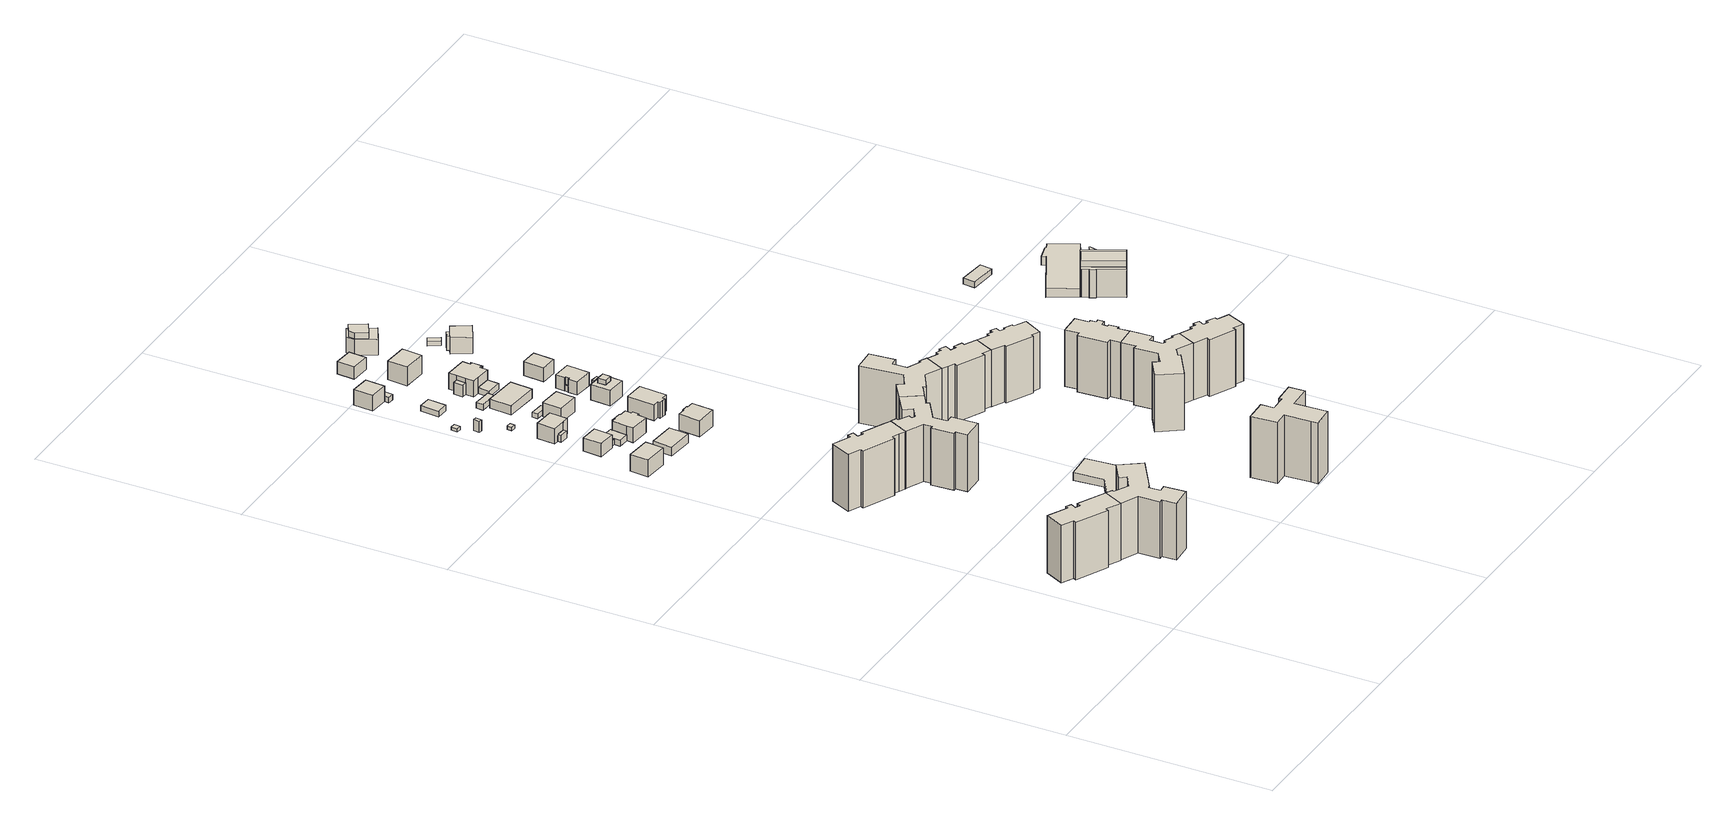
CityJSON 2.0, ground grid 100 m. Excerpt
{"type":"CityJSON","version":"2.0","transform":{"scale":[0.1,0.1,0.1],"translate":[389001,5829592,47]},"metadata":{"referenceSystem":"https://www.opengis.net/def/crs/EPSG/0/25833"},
"CityObjects":{
"building1":{"type":"Building","attributes":{"Gemeindeschluessel":"11000012","BezugspunktDach":"2200","function":"31001_1010","measuredHeight":28.67,"storeysAboveGround":10},"address":[{"country":"Germany","locality":"Berlin","thoroughfareNumber":"40B","thoroughfareName":"Senftenberger Ring"}],"geometry":[{"type":"Solid","lod":"1","boundaries":[[[[0,1,2,3,4,5,6,7,8,9,10,11,12,13]],[[14,15,16,17,18,19,20,21,22,23,24,25,26,27]],[[14,27,13,12]],[[15,14,12,11]],[[16,15,11,10]],[[17,16,10,9]],[[18,17,9,8]],[[19,18,8,7]],[[20,19,7,6]],[[21,20,6,5]],[[22,21,5,4]],[[23,22,4,3]],[[24,23,3,2]],[[25,24,2,1]],[[26,25,1,0]],[[27,26,0,13]]]]}]},
"building2":{"type":"Building","attributes":{"Gemeindeschluessel":"11000012","BezugspunktDach":"2200","function":"31001_1010","measuredHeight":28.35,"storeysAboveGround":10},"address":[{"country":"Germany","locality":"Berlin","thoroughfareNumber":"40A","thoroughfareName":"Senftenberger Ring"}],"geometry":[{"type":"Solid","lod":"1","boundaries":[[[[28,29,30,31,32,33,34,35,36,37,38,39,40,41,42,43,5,4]],[[44,45,46,47,48,49,50,51,52,53,54,55,56,57,58,59,60,61]],[[44,61,4,5]],[[45,44,5,43]],[[46,45,43,42]],[[47,46,42,41]],[[48,47,41,40]],[[49,48,40,39]],[[50,49,39,38]],[[51,50,38,37]],[[52,51,37,36]],[[53,52,36,35]],[[54,53,35,34]],[[55,54,34,33]],[[56,55,33,32]],[[57,56,32,31]],[[58,57,31,30]],[[59,58,30,29]],[[60,59,29,28]],[[61,60,28,4]]]]}]},
"building3":{"type":"Building","attributes":{"Gemeindeschluessel":"11000012","BezugspunktDach":"2200","function":"31001_1010","measuredHeight":28.72,"storeysAboveGround":10},"address":[{"country":"Germany","locality":"Berlin","thoroughfareNumber":"93","thoroughfareName":"Quickborner Straße"}],"geometry":[{"type":"Solid","lod":"1","boundaries":[[[[62,63,64,65,66,67,68,69,70,71,72,73,74,75,76,77,78,79]],[[80,81,82,83,84,85,86,87,88,89,90,91,92,93,94,95,96,97]],[[80,97,79,78]],[[81,80,78,77]],[[82,81,77,76]],[[83,82,76,75]],[[84,83,75,74]],[[85,84,74,73]],[[86,85,73,72]],[[87,86,72,71]],[[88,87,71,70]],[[89,88,70,69]],[[90,89,69,68]],[[91,90,68,67]],[[92,91,67,66]],[[93,92,66,65]],[[94,93,65,64]],[[95,94,64,63]],[[96,95,63,62]],[[97,96,62,79]]]]}]},
"building4":{"type":"Building","attributes":{"Gemeindeschluessel":"11000012","BezugspunktDach":"2200","function":"31001_1010","measuredHeight":9.57,"storeysAboveGround":2},"address":[{"country":"Germany","locality":"Berlin","thoroughfareNumber":"21","thoroughfareName":"Am Rodelberg"}],"geometry":[{"type":"Solid","lod":"1","boundaries":[[[[98,99,100,101,102]],[[103,104,105,106,107]],[[103,107,102,101]],[[104,103,101,100]],[[105,104,100,99]],[[106,105,99,98]],[[107,106,98,102]]]]}]},
"building5":{"type":"Building","attributes":{"Gemeindeschluessel":"11000012","BezugspunktDach":"2200","function":"31001_1010","measuredHeight":8.4,"storeysAboveGround":1},"address":[{"country":"Germany","locality":"Berlin","thoroughfareNumber":"19","thoroughfareName":"Am Rodelberg"}],"geometry":[{"type":"Solid","lod":"1","boundaries":[[[[108,109,110,111,112]],[[113,114,115,116,117]],[[113,117,112,111]],[[114,113,111,110]],[[115,114,110,109]],[[116,115,109,108]],[[117,116,108,112]]]]}]},
"building6":{"type":"Building","attributes":{"Gemeindeschluessel":"11000012","BezugspunktDach":"2200","function":"31001_2723","measuredHeight":1.7,"storeysAboveGround":1},"address":[{"country":"Germany","locality":"Berlin","thoroughfareNumber":"24 (1)","thoroughfareName":"Am Rodelberg"}],"geometry":[{"type":"Solid","lod":"1","boundaries":[[[[118,119,120,121]],[[122,123,124,125]],[[122,125,121,120]],[[123,122,120,119]],[[124,123,119,118]],[[125,124,118,121]]]]}]},
"building7":{"type":"Building","attributes":{"Gemeindeschluessel":"11000012","BezugspunktDach":"2200","function":"51009_1610","measuredHeight":3.43,"storeysAboveGround":0},"address":[{"country":"Germany","locality":"Berlin"}],"geometry":[{"type":"Solid","lod":"1","boundaries":[[[[126,127,128,129]],[[130,131,132,133]],[[130,133,129,128]],[[131,130,128,127]],[[132,131,127,126]],[[133,132,126,129]]]]}]},
"building8":{"type":"Building","attributes":{"Gemeindeschluessel":"11000012","BezugspunktDach":"2200","function":"31001_2463","measuredHeight":2.48,"storeysAboveGround":1},"address":[{"country":"Germany","locality":"Berlin","thoroughfareNumber":"19 (1)","thoroughfareName":"Am Rodelberg"}],"geometry":[{"type":"Solid","lod":"1","boundaries":[[[[134,135,136,137]],[[138,139,140,141]],[[138,141,137,136]],[[139,138,136,135]],[[140,139,135,134]],[[141,140,134,137]]]]}]},
"building9":{"type":"Building","attributes":{"Gemeindeschluessel":"11000012","BezugspunktDach":"2200","function":"51009_1610","measuredHeight":5.54,"storeysAboveGround":0},"address":[{"country":"Germany","locality":"Berlin"}],"geometry":[{"type":"Solid","lod":"1","boundaries":[[[[142,143,144,145]],[[146,147,148,149]],[[146,149,145,144]],[[147,146,144,143]],[[148,147,143,142]],[[149,148,142,145]]]]}]},
"building10":{"type":"Building","attributes":{"Gemeindeschluessel":"11000012","BezugspunktDach":"2200","function":"31001_1010","measuredHeight":8.55,"storeysAboveGround":2},"address":[{"country":"Germany","locality":"Berlin","thoroughfareNumber":"20","thoroughfareName":"Am Rodelberg"}],"geometry":[{"type":"Solid","lod":"1","boundaries":[[[[150,151,152,153,154,155,156]],[[157,158,159,160,131,161,162]],[[157,162,156,155]],[[158,157,155,154]],[[159,158,154,153]],[[160,159,153,152]],[[131,160,152,151]],[[161,131,151,150]],[[162,161,150,156]]]]}]},
"building11":{"type":"Building","attributes":{"Gemeindeschluessel":"11000012","BezugspunktDach":"2200","function":"31001_1010","measuredHeight":5.85,"storeysAboveGround":1},"address":[{"country":"Germany","locality":"Berlin","thoroughfareNumber":"15","thoroughfareName":"Am Rodelberg"}],"geometry":[{"type":"Solid","lod":"1","boundaries":[[[[163,164,165,166]],[[167,168,169,170]],[[167,170,166,165]],[[168,167,165,164]],[[169,168,164,163]],[[170,169,163,166]]]]}]},
"building12":{"type":"Building","attributes":{"Gemeindeschluessel":"11000012","BezugspunktDach":"2200","function":"31001_1010","measuredHeight":28.65,"storeysAboveGround":10},"address":[{"country":"Germany","locality":"Berlin","thoroughfareNumber":"91","thoroughfareName":"Quickborner Straße"}],"geometry":[{"type":"Solid","lod":"1","boundaries":[[[[171,172,173,174,175,176,177,178,179,180,181,182,183,184,185,186,187,188,189,190,191,192,193]],[[194,195,196,197,198,199,200,201,202,203,204,205,206,207,208,209,210,211,212,213,214,215,216]],[[194,216,193,192]],[[195,194,192,191]],[[196,195,191,190]],[[197,196,190,189]],[[198,197,189,188]],[[199,198,188,187]],[[200,199,187,186]],[[201,200,186,185]],[[202,201,185,184]],[[203,202,184,183]],[[204,203,183,182]],[[205,204,182,181]],[[206,205,181,180]],[[207,206,180,179]],[[208,207,179,178]],[[209,208,178,177]],[[210,209,177,176]],[[211,210,176,175]],[[212,211,175,174]],[[213,212,174,173]],[[214,213,173,172]],[[215,214,172,171]],[[216,215,171,193]]]]}]},
"building13":{"type":"Building","attributes":{"Gemeindeschluessel":"11000012","BezugspunktDach":"2200","function":"31001_2463","measuredHeight":2.84,"storeysAboveGround":1},"address":[{"country":"Germany","locality":"Berlin","thoroughfareNumber":"17 (1)","thoroughfareName":"Am Rodelberg"}],"geometry":[{"type":"Solid","lod":"1","boundaries":[[[[217,218,219,220,221,222,223,224]],[[140,139,225,226,227,228,229,230]],[[140,230,224,223]],[[139,140,223,222]],[[225,139,222,221]],[[226,225,221,220]],[[227,226,220,219]],[[228,227,219,218]],[[229,228,218,217]],[[230,229,217,224]]]]}]},
"building14":{"type":"Building","attributes":{"Gemeindeschluessel":"11000012","BezugspunktDach":"2200","function":"31001_2723","measuredHeight":1.8,"storeysAboveGround":1},"address":[{"country":"Germany","locality":"Berlin","thoroughfareNumber":"6 (2)","thoroughfareName":"Am Rodelberg"}],"geometry":[{"type":"Solid","lod":"1","boundaries":[[[[231,232,233,234]],[[235,236,237,238]],[[235,238,234,233]],[[236,235,233,232]],[[237,236,232,231]],[[238,237,231,234]]]]}]},
"building15":{"type":"Building","attributes":{"Gemeindeschluessel":"11000012","BezugspunktDach":"2200","function":"31001_3210","measuredHeight":3.9,"storeysAboveGround":1},"address":[{"country":"Germany","locality":"Berlin","thoroughfareNumber":"85 (1)","thoroughfareName":"Quickborner Straße"}],"geometry":[{"type":"Solid","lod":"1","boundaries":[[[[239,240,241,242,243,244,245]],[[246,247,248,249,250,251,252]],[[246,252,245,244]],[[247,246,244,243]],[[248,247,243,242]],[[249,248,242,241]],[[250,249,241,240]],[[251,250,240,239]],[[252,251,239,245]]]]}]},
"building16":{"type":"Building","attributes":{"Gemeindeschluessel":"11000012","BezugspunktDach":"2200","function":"31001_1010","measuredHeight":8.43,"storeysAboveGround":2},"address":[{"country":"Germany","locality":"Berlin","thoroughfareNumber":"17","thoroughfareName":"Am Rodelberg"}],"geometry":[{"type":"Solid","lod":"1","boundaries":[[[[253,254,255,256,257,258,259,260,261,262,263,264,265,266,267,268]],[[269,270,271,272,273,274,275,276,277,278,279,280,281,282,283,284]],[[269,284,268,267]],[[270,269,267,266]],[[271,270,266,265]],[[272,271,265,264]],[[273,272,264,263]],[[274,273,263,262]],[[275,274,262,261]],[[276,275,261,260]],[[277,276,260,259]],[[278,277,259,258]],[[279,278,258,257]],[[280,279,257,256]],[[281,280,256,255]],[[282,281,255,254]],[[283,282,254,253]],[[284,283,253,268]]]]}]},
"building17":{"type":"Building","attributes":{"Gemeindeschluessel":"11000012","BezugspunktDach":"2200","function":"51009_1610","measuredHeight":6.43,"storeysAboveGround":0},"address":[{"country":"Germany","locality":"Berlin"}],"geometry":[{"type":"Solid","lod":"1","boundaries":[[[[285,286,287,288,289,290,291,292]],[[293,294,295,296,297,298,299,300]],[[293,300,292,291]],[[294,293,291,290]],[[295,294,290,289]],[[296,295,289,288]],[[297,296,288,287]],[[298,297,287,286]],[[299,298,286,285]],[[300,299,285,292]]]]}]},
"building18":{"type":"Building","attributes":{"Gemeindeschluessel":"11000012","BezugspunktDach":"2200","function":"31001_2463","measuredHeight":2.83,"storeysAboveGround":1},"address":[{"country":"Germany","locality":"Berlin","thoroughfareNumber":"7 (1)","thoroughfareName":"Lübarser Aue"}],"geometry":[{"type":"Solid","lod":"1","boundaries":[[[[301,302,303,304]],[[305,306,307,308]],[[305,308,304,303]],[[306,305,303,302]],[[307,306,302,301]],[[308,307,301,304]]]]}]},
"building19":{"type":"Building","attributes":{"Gemeindeschluessel":"11000012","BezugspunktDach":"2200","function":"31001_1010","measuredHeight":9.09,"storeysAboveGround":2},"address":[{"country":"Germany","locality":"Berlin","thoroughfareNumber":"9","thoroughfareName":"Lübarser Aue"}],"geometry":[{"type":"Solid","lod":"1","boundaries":[[[[309,310,311,312]],[[313,314,315,316]],[[313,316,312,311]],[[314,313,311,310]],[[315,314,310,309]],[[316,315,309,312]]]]}]},
"building20":{"type":"Building","attributes":{"Gemeindeschluessel":"11000012","BezugspunktDach":"2200","function":"31001_2463","measuredHeight":2.2,"storeysAboveGround":1},"address":[{"country":"Germany","locality":"Berlin","thoroughfareNumber":"8 (1)","thoroughfareName":"Am Rodelberg"}],"geometry":[{"type":"Solid","lod":"1","boundaries":[[[[317,318,319,320]],[[321,322,323,324]],[[321,324,320,319]],[[322,321,319,318]],[[323,322,318,317]],[[324,323,317,320]]]]}]},
"building21":{"type":"Building","attributes":{"Gemeindeschluessel":"11000012","BezugspunktDach":"2200","function":"31001_2463","measuredHeight":2.8,"storeysAboveGround":1},"address":[{"country":"Germany","locality":"Berlin","thoroughfareNumber":"9 (1)","thoroughfareName":"Lübarser Aue"}],"geometry":[{"type":"Solid","lod":"1","boundaries":[[[[325,326,327,328,329]],[[330,331,332,333,334]],[[330,334,329,328]],[[331,330,328,327]],[[332,331,327,326]],[[333,332,326,325]],[[334,333,325,329]]]]}]},
"building22":{"type":"Building","attributes":{"Gemeindeschluessel":"11000012","BezugspunktDach":"2200","function":"31001_1010","measuredHeight":9.42,"storeysAboveGround":2},"address":[{"country":"Germany","locality":"Berlin","thoroughfareNumber":"13","thoroughfareName":"Am Rodelberg"}],"geometry":[{"type":"Solid","lod":"1","boundaries":[[[[335,336,337,338,339,340,341,342]],[[343,344,345,346,347,348,349,350]],[[343,350,342,341]],[[344,343,341,340]],[[345,344,340,339]],[[346,345,339,338]],[[347,346,338,337]],[[348,347,337,336]],[[349,348,336,335]],[[350,349,335,342]]]]}]},
"building23":{"type":"Building","attributes":{"Gemeindeschluessel":"11000012","BezugspunktDach":"2200","function":"31001_1010","measuredHeight":8.61,"storeysAboveGround":2},"address":[{"country":"Germany","locality":"Berlin","thoroughfareNumber":"8","thoroughfareName":"Am Rodelberg"}],"geometry":[{"type":"Solid","lod":"1","boundaries":[[[[351,352,353,354,355]],[[356,357,358,359,360]],[[356,360,355,354]],[[357,356,354,353]],[[358,357,353,352]],[[359,358,352,351]],[[360,359,351,355]]]]}]},
"building24":{"type":"Building","attributes":{"Gemeindeschluessel":"11000012","BezugspunktDach":"2200","function":"31001_2463","measuredHeight":2.94,"storeysAboveGround":1},"address":[{"country":"Germany","locality":"Berlin","thoroughfareNumber":"6 (1)","thoroughfareName":"Am Rodelberg"}],"geometry":[{"type":"Solid","lod":"1","boundaries":[[[[361,362,363,364,365]],[[366,367,368,369,370]],[[366,370,365,364]],[[367,366,364,363]],[[368,367,363,362]],[[369,368,362,361]],[[370,369,361,365]]]]}]},
"building25":{"type":"Building","attributes":{"Gemeindeschluessel":"11000012","BezugspunktDach":"2200","function":"31001_1010","measuredHeight":5.49,"storeysAboveGround":1},"address":[{"country":"Germany","locality":"Berlin","thoroughfareNumber":"6","thoroughfareName":"Am Rodelberg"}],"geometry":[{"type":"Solid","lod":"1","boundaries":[[[[371,372,373,374]],[[375,376,377,378]],[[375,378,374,373]],[[376,375,373,372]],[[377,376,372,371]],[[378,377,371,374]]]]}]},
"building26":{"type":"Building","attributes":{"Gemeindeschluessel":"11000012","BezugspunktDach":"2200","function":"51009_1610","measuredHeight":6.67,"storeysAboveGround":0},"address":[{"country":"Germany","locality":"Berlin"}],"geometry":[{"type":"Solid","lod":"1","boundaries":[[[[379,380,381,382]],[[383,384,385,386]],[[383,386,382,381]],[[384,383,381,380]],[[385,384,380,379]],[[386,385,379,382]]]]}]},
"building27":{"type":"Building","attributes":{"Gemeindeschluessel":"11000012","BezugspunktDach":"2200","function":"31001_1010","measuredHeight":9.25,"storeysAboveGround":2},"address":[{"country":"Germany","locality":"Berlin","thoroughfareNumber":"11","thoroughfareName":"Am Rodelberg"}],"geometry":[{"type":"Solid","lod":"1","boundaries":[[[[387,388,389,390,391,392,393,394,395,396]],[[397,398,399,400,401,402,403,404,405,406]],[[397,406,396,395]],[[398,397,395,394]],[[399,398,394,393]],[[400,399,393,392]],[[401,400,392,391]],[[402,401,391,390]],[[403,402,390,389]],[[404,403,389,388]],[[405,404,388,387]],[[406,405,387,396]]]]}]},
"building28":{"type":"Building","attributes":{"Gemeindeschluessel":"11000012","BezugspunktDach":"2200","function":"31001_2463","measuredHeight":2.97,"storeysAboveGround":1},"address":[{"country":"Germany","locality":"Berlin","thoroughfareNumber":"4 (1)","thoroughfareName":"Am Rodelberg"}],"geometry":[{"type":"Solid","lod":"1","boundaries":[[[[407,408,409,410]],[[411,412,413,414]],[[411,414,410,409]],[[412,411,409,408]],[[413,412,408,407]],[[414,413,407,410]]]]}]},
"building29":{"type":"Building","attributes":{"Gemeindeschluessel":"11000012","BezugspunktDach":"2200","function":"31001_1010","measuredHeight":9.52,"storeysAboveGround":2},"address":[{"country":"Germany","locality":"Berlin","thoroughfareNumber":"4","thoroughfareName":"Am Rodelberg"}],"geometry":[{"type":"Solid","lod":"1","boundaries":[[[[415,416,417,418,419,420,421,422,423,424,425,426,427,428,429,430]],[[385,384,431,432,433,434,435,436,437,438,439,440,441,412,411,442]],[[385,442,430,429]],[[384,385,429,428]],[[431,384,428,427]],[[432,431,427,426]],[[433,432,426,425]],[[434,433,425,424]],[[435,434,424,423]],[[436,435,423,422]],[[437,436,422,421]],[[438,437,421,420]],[[439,438,420,419]],[[440,439,419,418]],[[441,440,418,417]],[[412,441,417,416]],[[411,412,416,415]],[[442,411,415,430]]]]}]},
"building30":{"type":"Building","attributes":{"Gemeindeschluessel":"11000012","BezugspunktDach":"2200","function":"31001_1010","measuredHeight":30.61,"storeysAboveGround":11},"address":[{"country":"Germany","locality":"Berlin","thoroughfareNumber":"38D","thoroughfareName":"Senftenberger Ring"}],"geometry":[{"type":"Solid","lod":"1","boundaries":[[[[443,444,445,446,447,448,449,450,451,452,453,454,455,456]],[[457,458,459,460,461,462,463,464,465,466,467,468,469,470]],[[457,470,456,455]],[[458,457,455,454]],[[459,458,454,453]],[[460,459,453,452]],[[461,460,452,451]],[[462,461,451,450]],[[463,462,450,449]],[[464,463,449,448]],[[465,464,448,447]],[[466,465,447,446]],[[467,466,446,445]],[[468,467,445,444]],[[469,468,444,443]],[[470,469,443,456]]]]}]},
"building31":{"type":"Building","attributes":{"Gemeindeschluessel":"11000012","BezugspunktDach":"2200","function":"31001_1010","measuredHeight":28.64,"storeysAboveGround":10},"address":[{"country":"Germany","locality":"Berlin","thoroughfareNumber":"89","thoroughfareName":"Quickborner Straße"}],"geometry":[{"type":"Solid","lod":"1","boundaries":[[[[471,472,473,474,475,476,477,478,479,480,481,482,483,484,485,486,487]],[[488,489,490,491,492,493,494,495,496,497,498,499,500,501,502,503,504]],[[488,504,487,486]],[[489,488,486,485]],[[490,489,485,484]],[[491,490,484,483]],[[492,491,483,482]],[[493,492,482,481]],[[494,493,481,480]],[[495,494,480,479]],[[496,495,479,478]],[[497,496,478,477]],[[498,497,477,476]],[[499,498,476,475]],[[500,499,475,474]],[[501,500,474,473]],[[502,501,473,472]],[[503,502,472,471]],[[504,503,471,487]]]]}]},
"building32":{"type":"Building","attributes":{"Gemeindeschluessel":"11000012","function":"31001_1010"},"address":[{"country":"Germany","locality":"Berlin","thoroughfareNumber":"9","thoroughfareName":"Am Rodelberg"}],"children":["building32-1","building32-2"]},
"building32-1":{"type":"BuildingPart","attributes":{"BezugspunktDach":"2200","measuredHeight":7.74,"storeysAboveGround":2},"parents":["building32"],"geometry":[{"type":"MultiSurface","lod":"1","boundaries":[[[505,506,507,508],[509,510,511,512]],[[513,514,515,516],[517,518,519,520]],[[513,516,508,507]],[[514,513,507,506]],[[515,514,506,505]],[[516,515,505,508]],[[517,520,517,511]],[[519,518,521,518,519,509]],[[512,511,517,520]],[[522,518,517,511,510]],[[510,509,519,518,521]],[[523,520,519,509,512]]]}]},
"building32-2":{"type":"BuildingPart","attributes":{"BezugspunktDach":"2200","measuredHeight":10.02,"storeysAboveGround":2},"parents":["building32"],"geometry":[{"type":"MultiSurface","lod":"1","boundaries":[[[524,525,526,527]],[[517,520,519,518]],[[511,510,527,526]],[[512,511,526,525]],[[519,509,512,525,524]],[[510,509,528,524,527]],[[517,518,529,510,511]],[[530,520,517,511,512]],[[520,531,512,509,519]],[[518,519,528,509,510]]]}]},
"building33":{"type":"Building","attributes":{"Gemeindeschluessel":"11000012","BezugspunktDach":"2200","function":"31001_1010","measuredHeight":10.51,"storeysAboveGround":2},"address":[{"country":"Germany","locality":"Berlin","thoroughfareNumber":"1, 3","thoroughfareName":"Lübarser Aue"}],"geometry":[{"type":"Solid","lod":"1","boundaries":[[[[532,533,534,535]],[[536,537,538,539]],[[536,539,535,534]],[[537,536,534,533]],[[538,537,533,532]],[[539,538,532,535]]]]}]},
"building34":{"type":"Building","attributes":{"Gemeindeschluessel":"11000012","BezugspunktDach":"2200","function":"51009_1610","measuredHeight":7.89,"storeysAboveGround":0},"address":[{"country":"Germany","locality":"Berlin"}],"geometry":[{"type":"Solid","lod":"1","boundaries":[[[[540,541,542,543]],[[544,545,546,547]],[[544,547,543,542]],[[545,544,542,541]],[[546,545,541,540]],[[547,546,540,543]]]]}]},
"building35":{"type":"Building","attributes":{"Gemeindeschluessel":"11000012","BezugspunktDach":"2200","function":"31001_1010","measuredHeight":7.38,"storeysAboveGround":1},"address":[{"country":"Germany","locality":"Berlin","thoroughfareNumber":"4","thoroughfareName":"Lübarser Aue"}],"geometry":[{"type":"Solid","lod":"1","boundaries":[[[[548,549,550,551]],[[552,553,554,555]],[[552,555,551,550]],[[553,552,550,549]],[[554,553,549,548]],[[555,554,548,551]]]]}]},
"building36":{"type":"Building","attributes":{"Gemeindeschluessel":"11000012","function":"31001_1010"},"address":[{"country":"Germany","locality":"Berlin","thoroughfareNumber":"7","thoroughfareName":"Am Rodelberg"}],"children":["building36-1","building36-2"]},
"building36-1":{"type":"BuildingPart","attributes":{"BezugspunktDach":"2200","measuredHeight":6.72,"storeysAboveGround":2},"parents":["building36"],"geometry":[{"type":"MultiSurface","lod":"1","boundaries":[[[556,557,558,559,560,561,562,563]],[[564,565,566,567,568,569,570,571]],[[564,571,563,562]],[[572,573,562,561]],[[565,564,574,575]],[[576,577,572,575,578,566,565,561,560]],[[567,566,578,579,580,577,560,559]],[[568,567,559,558]],[[569,568,558,557]],[[570,569,557,556]],[[571,570,556,563]],[[575,574,573,572]],[[578,575,572,577,576]],[[577,580,579,578]]]}]},
"building36-2":{"type":"BuildingPart","attributes":{"BezugspunktDach":"2200","measuredHeight":3,"storeysAboveGround":2},"parents":["building36"],"geometry":[{"type":"Solid","lod":"1","boundaries":[[[[572,577,580,573]],[[579,578,575,574]],[[579,574,573,580]],[[578,579,580,577]],[[578,577,572,575]],[[574,575,572,573]]]]}]},
"building37":{"type":"Building","attributes":{"Gemeindeschluessel":"11000012","BezugspunktDach":"2200","function":"31001_1010","measuredHeight":9.35,"storeysAboveGround":1},"address":[{"country":"Germany","locality":"Berlin","thoroughfareNumber":"5","thoroughfareName":"Am Rodelberg"}],"geometry":[{"type":"Solid","lod":"1","boundaries":[[[[581,582,583,584]],[[585,586,587,588]],[[585,588,584,583]],[[586,585,583,582]],[[587,586,582,581]],[[588,587,581,584]]]]}]},
"building38":{"type":"Building","attributes":{"Gemeindeschluessel":"11000012","BezugspunktDach":"2200","function":"31001_1010","measuredHeight":28.36,"storeysAboveGround":10},"address":[{"country":"Germany","locality":"Berlin","thoroughfareNumber":"87","thoroughfareName":"Quickborner Straße"}],"geometry":[{"type":"Solid","lod":"1","boundaries":[[[[589,590,591,592,593,594,595,596,597,598,599,600,601,602,603,604,605,606,607,608,609,610]],[[611,612,613,614,615,616,617,618,619,620,621,622,623,624,625,626,627,628,629,630,631,632]],[[611,632,610,609]],[[612,611,609,608]],[[613,612,608,607]],[[614,613,607,606]],[[615,614,606,605]],[[616,615,605,604]],[[617,616,604,603]],[[618,617,603,602]],[[619,618,602,601]],[[620,619,601,600]],[[621,620,600,599]],[[622,621,599,598]],[[623,622,598,597]],[[624,623,597,596]],[[625,624,596,595]],[[626,625,595,594]],[[627,626,594,593]],[[628,627,593,592]],[[629,628,592,591]],[[630,629,591,590]],[[631,630,590,589]],[[632,631,589,610]]]]}]},
"building39":{"type":"Building","attributes":{"Gemeindeschluessel":"11000012","function":"31001_1010"},"address":[{"country":"Germany","locality":"Berlin","thoroughfareNumber":"2","thoroughfareName":"Lübarser Aue"}],"children":["building39-1","building39-2"]},
"building39-1":{"type":"BuildingPart","attributes":{"BezugspunktDach":"2200","measuredHeight":10.62,"storeysAboveGround":3},"parents":["building39"],"geometry":[{"type":"Solid","lod":"1","boundaries":[[[[633,634,635,636,637]],[[638,639,640,641,642]],[[638,642,637,636]],[[639,638,636,635]],[[640,639,635,634]],[[641,640,634,633]],[[642,641,633,637]]]]}]},
"building39-2":{"type":"BuildingPart","attributes":{"BezugspunktDach":"2200","measuredHeight":7.97,"storeysAboveGround":3},"parents":["building39"],"geometry":[{"type":"Solid","lod":"1","boundaries":[[[[643,644,645,646,647]],[[648,649,650,651,652]],[[648,652,647,646]],[[649,648,646,645]],[[650,649,645,644]],[[651,650,644,643]],[[652,651,643,647]]]]}]},
"building40":{"type":"Building","attributes":{"Gemeindeschluessel":"11000012","BezugspunktDach":"2200","function":"51009_1610","measuredHeight":6.91,"storeysAboveGround":0},"address":[{"country":"Germany","locality":"Berlin"}],"geometry":[{"type":"Solid","lod":"1","boundaries":[[[[653,654,655,656]],[[657,658,659,660]],[[657,660,656,655]],[[658,657,655,654]],[[659,658,654,653]],[[660,659,653,656]]]]}]},
"building41":{"type":"Building","attributes":{"Gemeindeschluessel":"11000012","BezugspunktDach":"2200","function":"31001_1010","measuredHeight":9.21,"storeysAboveGround":2},"address":[{"country":"Germany","locality":"Berlin","thoroughfareNumber":"1","thoroughfareName":"Am Rodelberg"}],"geometry":[{"type":"Solid","lod":"1","boundaries":[[[[661,662,663,664,665,666]],[[667,668,669,670,671,672]],[[667,672,666,665]],[[668,667,665,664]],[[669,668,664,663]],[[670,669,663,662]],[[671,670,662,661]],[[672,671,661,666]]]]}]},
"building42":{"type":"Building","attributes":{"Gemeindeschluessel":"11000012","BezugspunktDach":"2200","function":"31001_2463","measuredHeight":2.32,"storeysAboveGround":1},"address":[{"country":"Germany","locality":"Berlin","thoroughfareNumber":"1 (1)","thoroughfareName":"Am Rodelberg"}],"geometry":[{"type":"Solid","lod":"1","boundaries":[[[[673,674,675,676]],[[677,678,679,680]],[[677,680,676,675]],[[678,677,675,674]],[[679,678,674,673]],[[680,679,673,676]]]]}]},
"building43":{"type":"Building","attributes":{"Gemeindeschluessel":"11000012","BezugspunktDach":"2200","function":"31001_1010","measuredHeight":28.5,"storeysAboveGround":10},"address":[{"country":"Germany","locality":"Berlin","thoroughfareNumber":"81","thoroughfareName":"Quickborner Straße"}],"geometry":[{"type":"Solid","lod":"1","boundaries":[[[[681,682,683,684,685,686,687,688,689,690,691,692,693,694,695,696,697,698,699,700,701]],[[702,703,704,705,706,707,708,709,710,711,712,713,714,715,716,717,718,719,720,721,722]],[[702,722,701,700]],[[703,702,700,699]],[[704,703,699,698]],[[705,704,698,697]],[[706,705,697,696]],[[707,706,696,695]],[[708,707,695,694]],[[709,708,694,693]],[[710,709,693,692]],[[711,710,692,691]],[[712,711,691,690]],[[713,712,690,689]],[[714,713,689,688]],[[715,714,688,687]],[[716,715,687,686]],[[717,716,686,685]],[[718,717,685,684]],[[719,718,684,683]],[[720,719,683,682]],[[721,720,682,681]],[[722,721,681,701]]]]}]},
"building44":{"type":"Building","attributes":{"Gemeindeschluessel":"11000012","BezugspunktDach":"2200","function":"31001_1010","measuredHeight":28.41,"storeysAboveGround":10},"address":[{"country":"Germany","locality":"Berlin","thoroughfareNumber":"85","thoroughfareName":"Quickborner Straße"}],"geometry":[{"type":"Solid","lod":"1","boundaries":[[[[723,724,725,726,727,728,729,730,731,732,733,734,735,736,737,738,596,595]],[[739,740,741,742,743,744,745,746,747,748,749,750,751,752,753,754,755,756]],[[739,756,595,596]],[[740,739,596,738]],[[741,740,738,737]],[[742,741,737,736]],[[743,742,736,735]],[[744,743,735,734]],[[745,744,734,733]],[[746,745,733,732]],[[747,746,732,731]],[[748,747,731,730]],[[749,748,730,729]],[[750,749,729,728]],[[751,750,728,727]],[[752,751,727,726]],[[753,752,726,725]],[[754,753,725,724]],[[755,754,724,723]],[[756,755,723,595]]]]}]},
"building45":{"type":"Building","attributes":{"Gemeindeschluessel":"11000012","BezugspunktDach":"2200","function":"31001_1010","measuredHeight":28.26,"storeysAboveGround":10},"address":[{"country":"Germany","locality":"Berlin","thoroughfareNumber":"83","thoroughfareName":"Quickborner Straße"}],"geometry":[{"type":"Solid","lod":"1","boundaries":[[[[757,758,759,760,761,762,763,764,765,766,767,768,769,770,771,772,773,774]],[[775,776,777,778,779,780,781,782,783,784,785,786,787,788,789,790,791,792]],[[775,792,774,773]],[[776,775,773,772]],[[777,776,772,771]],[[778,777,771,770]],[[779,778,770,769]],[[780,779,769,768]],[[781,780,768,767]],[[782,781,767,766]],[[783,782,766,765]],[[784,783,765,764]],[[785,784,764,763]],[[786,785,763,762]],[[787,786,762,761]],[[788,787,761,760]],[[789,788,760,759]],[[790,789,759,758]],[[791,790,758,757]],[[792,791,757,774]]]]}]},
"building46":{"type":"Building","attributes":{"Gemeindeschluessel":"11000012","BezugspunktDach":"2200","function":"31001_1010","measuredHeight":28.48,"storeysAboveGround":10},"address":[{"country":"Germany","locality":"Berlin","thoroughfareNumber":"79","thoroughfareName":"Quickborner Straße"}],"geometry":[{"type":"Solid","lod":"1","boundaries":[[[[793,794,795,796,797,798,799,800,801,802,803,804,805,806,807,808,809,810]],[[811,812,813,814,815,816,817,818,819,820,821,822,823,824,825,826,827,828]],[[811,828,810,809]],[[812,811,809,808]],[[813,812,808,807]],[[814,813,807,806]],[[815,814,806,805]],[[816,815,805,804]],[[817,816,804,803]],[[818,817,803,802]],[[819,818,802,801]],[[820,819,801,800]],[[821,820,800,799]],[[822,821,799,798]],[[823,822,798,797]],[[824,823,797,796]],[[825,824,796,795]],[[826,825,795,794]],[[827,826,794,793]],[[828,827,793,810]]]]}]},
"building47":{"type":"Building","attributes":{"Gemeindeschluessel":"11000012","BezugspunktDach":"2200","function":"31001_2100","measuredHeight":2.88,"storeysAboveGround":1},"address":[{"country":"Germany","locality":"Berlin","thoroughfareNumber":"102","thoroughfareName":"Quickborner Straße"}],"geometry":[{"type":"Solid","lod":"1","boundaries":[[[[829,830,831,832]],[[833,834,835,836]],[[833,836,832,831]],[[834,833,831,830]],[[835,834,830,829]],[[836,835,829,832]]]]}]},
"building48":{"type":"Building","attributes":{"Gemeindeschluessel":"11000012","function":"31001_2010"},"address":[{"country":"Germany","locality":"Berlin","thoroughfareNumber":"96","thoroughfareName":"Quickborner Straße"}],"children":["building48-1","building48-2","building48-3"]},
"building48-1":{"type":"BuildingPart","attributes":{"BezugspunktDach":"2200","measuredHeight":17.35,"storeysAboveGround":5},"parents":["building48"],"geometry":[{"type":"Solid","lod":"1","boundaries":[[[[837,838,839,840]],[[841,842,843,844]],[[841,844,840,839]],[[842,845,846,841,839,838]],[[843,842,838,837]],[[844,843,837,840],[843,844,847,848]],[[841,846,845,842]],[[847,844,843,848]]]]}]},
"building48-2":{"type":"BuildingPart","attributes":{"BezugspunktDach":"2200","measuredHeight":16.38,"storeysAboveGround":5},"parents":["building48"],"geometry":[{"type":"MultiSurface","lod":"1","boundaries":[[[845,849,850,851,852,853,854,846]],[[855,856,857,858,859,860,861,862]],[[855,862,846,854]],[[856,855,854,853]],[[857,856,853,852]],[[858,857,852,851]],[[859,858,851,850]],[[860,859,850,849]],[[861,860,849,845]],[[862,861,842,841]],[[841,842,845,846]]]}]},
"building48-3":{"type":"BuildingPart","attributes":{"BezugspunktDach":"2200","measuredHeight":13.9,"storeysAboveGround":5},"parents":["building48"],"geometry":[{"type":"MultiSurface","lod":"1","boundaries":[[[863,864,865,866,867,868,848,847,869,870]],[[871,844,843,872,873,874,875,876,877,878]],[[871,878,870,869]],[[844,871,869,847]],[[872,843,848,868]],[[873,872,868,867]],[[874,873,867,866]],[[875,874,866,865]],[[876,875,865,864]],[[877,876,864,863]],[[878,877,863,870]],[[844,879,847,848,843]]]}]},
"building49":{"type":"Building","attributes":{"Gemeindeschluessel":"11000012","BezugspunktDach":"2200","function":"51009_1610","measuredHeight":15.91,"storeysAboveGround":0},"address":[{"country":"Germany","locality":"Berlin"}],"geometry":[{"type":"Solid","lod":"1","boundaries":[[[[880,881,882,883,884,885,886]],[[887,888,889,890,891,892,893]],[[887,893,886,885]],[[888,887,885,884]],[[889,888,884,883]],[[890,889,883,882]],[[891,890,882,881]],[[892,891,881,880]],[[893,892,880,886]]]]}]},
"building50":{"type":"Building","attributes":{"Gemeindeschluessel":"11000012","BezugspunktDach":"2200","function":"31001_2054","measuredHeight":4.37,"storeysAboveGround":1},"address":[{"country":"Germany","locality":"Berlin","thoroughfareNumber":"98","thoroughfareName":"Quickborner Straße"}],"geometry":[{"type":"Solid","lod":"1","boundaries":[[[[894,895,896,897,898,899,900,901,902,903,904,905]],[[906,907,908,909,910,911,912,855,862,913,914,915]],[[906,915,905,904]],[[907,906,904,903]],[[908,907,903,902]],[[909,908,902,901]],[[910,909,901,900]],[[911,910,900,899]],[[912,911,899,898]],[[855,912,898,897]],[[862,855,897,896]],[[913,862,896,895]],[[914,913,895,894]],[[915,914,894,905]]]]}]},
"building51":{"type":"Building","attributes":{"Gemeindeschluessel":"11000012","BezugspunktDach":"2200","function":"31001_2120","measuredHeight":4.73,"storeysAboveGround":1},"address":[{"country":"Germany","locality":"Berlin","thoroughfareNumber":"96 (1)","thoroughfareName":"Quickborner Straße"}],"geometry":[{"type":"Solid","lod":"1","boundaries":[[[[916,917,918,919,920,921,922,923]],[[924,925,926,927,928,929,860,859]],[[924,859,923,922]],[[925,924,922,921]],[[926,925,921,920]],[[927,926,920,919]],[[928,927,919,918]],[[929,928,918,917]],[[860,929,917,916]],[[859,860,916,923]]]]}]}
},
"vertices":[
[179,577,297],[172,562,297],[327,485,297],[334,501,297],[405,466,297],[452,563,297],[317,630,297],[307,611,297],[284,622,297],[297,649,297],[271,663,297],[264,650,297],[167,698,297],[121,606,297],[167,698,10],[264,650,10],[271,663,10],[297,649,10],[284,622,10],[307,611,10],[317,630,10],[452,563,10],[405,466,10],[334,501,10],[327,485,10],[172,562,10],[179,577,10],[121,606,10],
[489,425,297],[494,321,297],[511,321,297],[516,252,297],[621,259,297],[614,366,297],[581,363,297],[577,422,297],[586,421,297],[750,529,297],[681,630,297],[590,572,297],[611,542,297],[550,502,297],[480,538,297],[484,547,297],[452,563,13],[484,547,13],[480,538,13],[550,502,13],[611,542,13],[590,572,13],[681,630,13],[750,529,13],[586,421,13],[577,422,13],[581,363,13],[614,366,13],[621,259,13],[516,252,13],[511,321,13],[494,321,13],[489,425,13],[405,466,13],
[289,1666,297],[283,1650,297],[438,1579,297],[445,1593,297],[478,1577,297],[507,1564,297],[510,1562,297],[557,1660,297],[554,1661,297],[526,1675,297],[414,1728,297],[406,1715,297],[380,1728,297],[395,1757,297],[368,1770,297],[360,1753,297],[275,1793,297],[227,1695,297],[275,1793,9],[360,1753,9],[368,1770,9],[395,1757,9],[380,1728,9],[406,1715,9],[414,1728,9],[526,1675,9],[554,1661,9],[557,1660,9],[510,1562,9],[507,1564,9],[478,1577,9],[445,1593,9],[438,1579,9],[283,1650,9],[289,1666,9],[227,1695,9],
[184,2568,110],[192,2658,110],[132,2663,110],[72,2669,110],[64,2578,110],[72,2669,25],[132,2663,25],[192,2658,25],[184,2568,25],[64,2578,25],
[207,2827,92],[215,2918,92],[171,2922,92],[127,2926,92],[119,2835,92],[127,2926,26],[171,2922,26],[215,2918,26],[207,2827,26],[119,2835,26],
[41,3478,42],[44,3509,42],[20,3511,42],[18,3480,42],[20,3511,25],[44,3509,25],[41,3478,25],[18,3480,25],
[189,3038,61],[191,3056,61],[148,3060,61],[146,3042,61],[148,3060,26],[191,3056,26],[189,3038,26],[146,3042,26],
[237,2833,51],[241,2886,51],[214,2888,51],[209,2835,51],[214,2888,26],[241,2886,26],[237,2833,26],[209,2835,26],
[74,3392,81],[77,3422,81],[61,3424,81],[58,3394,81],[61,3424,25],[77,3422,25],[74,3392,25],[58,3394,25],
[189,3056,102],[191,3056,102],[223,3053,102],[231,3142,102],[180,3146,102],[129,3150,102],[121,3062,102],[129,3150,26],[180,3146,26],[231,3142,26],[223,3053,26],[189,3056,26],[121,3062,26],
[394,2556,71],[402,2652,71],[271,2663,71],[263,2568,71],[271,2663,27],[402,2652,27],[394,2556,27],[263,2568,27],
[597,1521,298],[599,1479,298],[585,1479,298],[592,1370,298],[605,1370,298],[608,1312,298],[714,1316,298],[708,1445,298],[671,1443,298],[667,1514,298],[768,1581,298],[760,1595,298],[813,1629,298],[753,1720,298],[663,1659,298],[692,1618,298],[639,1584,298],[623,1591,298],[632,1609,298],[579,1637,298],[585,1647,298],[557,1660,298],[510,1562,298],[557,1660,12],[585,1647,12],[579,1637,12],[632,1609,12],[623,1591,12],[639,1584,12],[692,1618,12],[663,1659,12],[753,1720,12],[813,1629,12],[760,1595,12],[768,1581,12],[667,1514,12],[671,1443,12],[708,1445,12],[714,1316,12],[608,1312,12],[605,1370,12],[592,1370,12],[585,1479,12],[599,1479,12],[597,1521,12],[510,1562,12],
[288,2799,55],[296,2873,55],[297,2873,55],[298,2883,55],[241,2889,55],[241,2886,55],[237,2833,55],[234,2804,55],[241,2889,26],[298,2883,26],[297,2873,26],[296,2873,26],[288,2799,26],[234,2804,26],
[156,3274,44],[159,3298,44],[136,3300,44],[133,3276,44],[136,3300,26],[159,3298,26],[156,3274,26],[133,3276,26],
[894,632,53],[1028,723,53],[1046,724,53],[1027,963,53],[899,953,53],[910,809,53],[815,747,53],[910,809,14],[899,953,14],[1027,963,14],[1046,724,14],[1028,723,14],[894,632,14],[815,747,14],
[386,2757,101],[390,2800,101],[400,2799,101],[404,2831,101],[393,2832,101],[397,2863,101],[361,2866,101],[359,2867,101],[359,2872,101],[318,2875,101],[317,2871,101],[315,2871,101],[297,2873,101],[296,2873,101],[288,2799,101],[285,2766,101],[288,2799,27],[296,2873,27],[297,2873,27],[315,2871,27],[317,2871,27],[318,2875,27],[359,2872,27],[359,2867,27],[361,2866,27],[397,2863,27],[393,2832,27],[404,2831,27],[400,2799,27],[390,2800,27],[386,2757,27],[285,2766,27],
[317,2871,92],[318,2875,92],[359,2872,92],[359,2867,92],[361,2866,92],[362,2880,92],[317,2885,92],[315,2871,92],[317,2885,28],[362,2880,28],[361,2866,28],[359,2867,28],[359,2872,28],[318,2875,28],[317,2871,28],[315,2871,28],
[152,3605,54],[160,3695,54],[100,3700,54],[92,3610,54],[100,3700,26],[160,3695,26],[152,3605,26],[92,3610,26],
[99,3875,103],[107,3970,103],[12,3979,103],[5,3884,103],[12,3979,25],[107,3970,25],[99,3875,25],[5,3884,25],
[342,3217,50],[344,3245,50],[275,3252,50],[273,3224,50],[275,3252,27],[344,3245,27],[342,3217,27],[273,3224,27],
[127,3851,54],[134,3931,54],[104,3933,54],[99,3875,54],[97,3854,54],[99,3875,26],[104,3933,26],[134,3931,26],[127,3851,26],[97,3854,26],
[567,2527,107],[576,2632,107],[539,2635,107],[540,2640,107],[508,2642,107],[508,2637,107],[471,2641,107],[462,2536,107],[471,2641,26],[508,2637,26],[508,2642,26],[540,2640,26],[539,2635,26],[576,2632,26],[567,2527,26],[462,2536,26],
[396,3108,100],[400,3155,100],[404,3201,100],[298,3211,100],[290,3118,100],[298,3211,28],[404,3201,28],[400,3155,28],[396,3108,28],[290,3118,28],
[318,3458,56],[321,3491,56],[293,3493,56],[231,3499,56],[228,3465,56],[231,3499,27],[293,3493,27],[321,3491,27],[318,3458,27],[228,3465,27],
[414,3324,73],[423,3433,73],[257,3447,73],[248,3339,73],[257,3447,27],[423,3433,27],[414,3324,27],[248,3339,27],
[309,3591,86],[313,3636,86],[288,3638,86],[284,3593,86],[288,3638,28],[313,3636,28],[309,3591,28],[284,3593,28],
[520,2769,107],[519,2756,107],[538,2755,107],[556,2753,107],[557,2765,107],[588,2763,107],[599,2897,107],[550,2901,107],[501,2905,107],[490,2771,107],[501,2905,27],[550,2901,27],[599,2897,27],[588,2763,27],[557,2765,27],[556,2753,27],[538,2755,27],[519,2756,27],[520,2769,27],[490,2771,27],
[411,3484,58],[415,3540,58],[341,3547,58],[336,3490,58],[341,3547,28],[415,3540,28],[411,3484,28],[336,3490,28],
[341,3547,108],[415,3540,108],[418,3540,108],[421,3580,108],[432,3579,108],[432,3574,108],[435,3573,108],[439,3633,108],[436,3633,108],[436,3628,108],[425,3629,108],[428,3668,108],[316,3677,108],[313,3636,108],[309,3591,108],[306,3550,108],[316,3677,28],[428,3668,28],[425,3629,28],[436,3628,28],[436,3633,28],[439,3633,28],[435,3573,28],[432,3574,28],[432,3579,28],[421,3580,28],[418,3540,28],[306,3550,28],
[1283,161,318],[1352,165,318],[1360,38,318],[1362,6,318],[1467,13,318],[1465,44,318],[1457,170,318],[1572,177,318],[1568,256,318],[1464,249,318],[1465,236,318],[1386,232,318],[1383,294,318],[1275,289,318],[1383,294,12],[1386,232,12],[1465,236,12],[1464,249,12],[1568,256,12],[1572,177,12],[1457,170,12],[1465,44,12],[1467,13,12],[1362,6,12],[1360,38,12],[1352,165,12],[1283,161,12],[1275,289,12],
[813,1629,297],[873,1669,297],[882,1657,297],[968,1708,297],[1048,1667,297],[1096,1764,297],[1060,1782,297],[1056,1773,297],[988,1803,297],[985,1874,297],[1023,1878,297],[1012,2003,297],[903,1995,297],[924,1788,297],[862,1749,297],[840,1779,297],[753,1720,297],[840,1779,11],[862,1749,11],[924,1788,11],[903,1995,11],[1012,2003,11],[1023,1878,11],[985,1874,11],[988,1803,11],[1056,1773,11],[1060,1782,11],[1096,1764,11],[1048,1667,11],[968,1708,11],[882,1657,11],[873,1669,11],[813,1629,11],[753,1720,11],
[605,2986,106],[613,3084,106],[517,3092,106],[509,2994,106],[581,3030,106],[540,3033,106],[543,3072,106],[585,3069,106],[517,3092,29],[613,3084,29],[605,2986,29],[509,2994,29],[543,3072,29],[540,3033,29],[581,3030,29],[585,3069,29],[540,3033,61],[540,3033,67],[585,3069,67],
[581,3030,129],[585,3069,129],[543,3072,129],[540,3033,129],[581,3030,67],[540,3033,54],[585,3069,82],[585,3069,54],
[375,3839,121],[383,3936,121],[266,3946,121],[258,3849,121],[266,3946,27],[383,3936,27],[375,3839,27],[258,3849,27],
[585,3086,108],[586,3100,108],[547,3103,108],[546,3090,108],[547,3103,29],[586,3100,29],[585,3086,29],[546,3090,29],
[310,4074,79],[316,4160,79],[223,4168,79],[216,4082,79],[223,4168,18],[316,4160,18],[310,4074,18],[216,4082,18],
[620,3155,94],[630,3265,94],[536,3273,94],[532,3228,94],[540,3227,94],[538,3207,94],[530,3208,94],[527,3163,94],[530,3208,27],[538,3207,27],[540,3227,27],[532,3228,27],[536,3273,27],[630,3265,27],[620,3155,27],[527,3163,27],[538,3207,58],[530,3208,58],[530,3208,28],[538,3207,28],[540,3227,44],[540,3227,58],[540,3227,28],[532,3228,28],[532,3228,58],
[636,3334,100],[644,3436,100],[563,3442,100],[555,3341,100],[563,3442,30],[644,3436,30],[636,3334,30],[555,3341,30],
[1050,1666,296],[1077,1652,296],[1110,1636,296],[1104,1621,296],[1236,1557,296],[1242,1572,296],[1284,1550,296],[1331,1645,296],[1272,1675,296],[1278,1689,296],[1239,1708,296],[1233,1694,296],[1205,1705,296],[1222,1738,296],[1190,1754,296],[1184,1740,296],[1159,1752,296],[1151,1737,296],[1133,1745,296],[1099,1762,296],[1096,1764,296],[1048,1667,296],[1096,1764,13],[1099,1762,13],[1133,1745,13],[1151,1737,13],[1159,1752,13],[1184,1740,13],[1190,1754,13],[1222,1738,13],[1205,1705,13],[1233,1694,13],[1239,1708,13],[1278,1689,13],[1272,1675,13],[1331,1645,13],[1284,1550,13],[1242,1572,13],[1236,1557,13],[1104,1621,13],[1110,1636,13],[1077,1652,13],[1050,1666,13],[1048,1667,13],
[421,4119,132],[485,4154,132],[442,4229,132],[393,4201,132],[390,4173,132],[393,4201,26],[442,4229,26],[485,4154,26],[421,4119,26],[390,4173,26],
[430,4079,105],[512,4123,105],[447,4243,105],[385,4210,105],[381,4169,105],[385,4210,26],[447,4243,26],[512,4123,26],[430,4079,26],[381,4169,26],
[601,3819,100],[636,3838,100],[629,3852,100],[594,3832,100],[629,3852,31],[636,3838,31],[601,3819,31],[594,3832,31],
[623,3720,112],[708,3767,112],[661,3852,112],[613,3826,112],[601,3819,112],[576,3805,112],[601,3819,30],[613,3826,30],[661,3852,30],[708,3767,30],[623,3720,30],[576,3805,30],
[618,3870,54],[644,3884,54],[615,3936,54],[589,3922,54],[615,3936,31],[644,3884,31],[618,3870,31],[589,3922,31],
[1492,723,298],[1621,807,298],[1613,817,298],[1653,844,298],[1734,804,298],[1779,896,298],[1745,914,298],[1740,904,298],[1696,925,298],[1688,913,298],[1672,921,298],[1670,982,298],[1706,983,298],[1699,1093,298],[1596,1085,298],[1601,1012,298],[1580,1012,298],[1587,897,298],[1532,859,298],[1512,887,298],[1421,829,298],[1512,887,13],[1532,859,13],[1587,897,13],[1580,1012,13],[1601,1012,13],[1596,1085,13],[1699,1093,13],[1706,983,13],[1670,982,13],[1672,921,13],[1688,913,13],[1696,925,13],[1740,904,13],[1745,914,13],[1779,896,13],[1734,804,13],[1653,844,13],[1613,817,13],[1621,807,13],[1492,723,13],[1421,829,13],
[1346,1518,296],[1341,1506,296],[1469,1442,296],[1476,1453,296],[1517,1435,296],[1566,1528,296],[1509,1559,296],[1514,1567,296],[1472,1588,296],[1467,1581,296],[1445,1592,296],[1455,1615,296],[1429,1630,296],[1421,1615,296],[1396,1628,296],[1390,1615,296],[1331,1645,12],[1390,1615,12],[1396,1628,12],[1421,1615,12],[1429,1630,12],[1455,1615,12],[1445,1592,12],[1467,1581,12],[1472,1588,12],[1514,1567,12],[1509,1559,12],[1566,1528,12],[1517,1435,12],[1476,1453,12],[1469,1442,12],[1341,1506,12],[1346,1518,12],[1284,1550,12],
[1572,1134,297],[1593,1134,297],[1596,1085,297],[1699,1093,297],[1695,1153,297],[1707,1153,297],[1703,1199,297],[1692,1198,297],[1692,1225,297],[1719,1228,297],[1719,1259,297],[1701,1258,297],[1699,1285,297],[1687,1284,297],[1683,1352,297],[1579,1347,297],[1584,1280,297],[1563,1279,297],[1584,1280,14],[1579,1347,14],[1683,1352,14],[1687,1284,14],[1699,1285,14],[1701,1258,14],[1719,1259,14],[1719,1228,14],[1692,1225,14],[1692,1198,14],[1703,1199,14],[1707,1153,14],[1695,1153,14],[1699,1093,14],[1596,1085,14],[1593,1134,14],[1572,1134,14],[1563,1279,14],
[1801,772,297],[1793,756,297],[1920,696,297],[1927,711,297],[1977,687,297],[2017,779,297],[1960,807,297],[1967,820,297],[1924,841,297],[1919,828,297],[1895,839,297],[1910,866,297],[1882,881,297],[1875,865,297],[1849,879,297],[1842,865,297],[1779,896,297],[1734,804,297],[1779,896,12],[1842,865,12],[1849,879,12],[1875,865,12],[1882,881,12],[1910,866,12],[1895,839,12],[1919,828,12],[1924,841,12],[1967,820,12],[1960,807,12],[2017,779,12],[1977,687,12],[1927,711,12],[1920,696,12],[1793,756,12],[1801,772,12],[1734,804,12],
[2262,2057,43],[2268,2115,43],[2136,2129,43],[2130,2070,43],[2136,2129,14],[2268,2115,14],[2262,2057,14],[2130,2070,14],
[2386,1467,180],[2454,1502,180],[2363,1678,180],[2297,1644,180],[2363,1678,11],[2454,1502,11],[2386,1467,11],[2297,1644,11],[2454,1502,174],[2363,1678,174],[2297,1644,150],[2386,1467,150],
[2474,1512,174],[2415,1626,174],[2406,1644,174],[2400,1655,174],[2386,1683,174],[2383,1689,174],[2383,1689,10],[2386,1683,10],[2400,1655,10],[2406,1644,10],[2415,1626,10],[2474,1512,10],[2454,1502,10],[2363,1678,10],
[2278,1627,150],[2293,1599,150],[2287,1597,150],[2301,1570,150],[2306,1573,150],[2366,1456,150],[2277,1634,150],[2275,1633,150],[2277,1634,11],[2366,1456,11],[2306,1573,11],[2301,1570,11],[2287,1597,11],[2293,1599,11],[2278,1627,11],[2275,1633,11],[2297,1644,132],
[2406,1644,173],[2415,1626,173],[2417,1625,173],[2428,1664,173],[2426,1669,173],[2410,1660,173],[2400,1655,173],[2410,1660,14],[2426,1669,14],[2428,1664,14],[2417,1625,14],[2415,1626,14],[2406,1644,14],[2400,1655,14],
[2277,1634,54],[2297,1644,54],[2363,1678,54],[2383,1689,54],[2553,1777,54],[2606,1805,54],[2540,1934,54],[2509,1920,54],[2507,1926,54],[2437,1906,54],[2447,1887,54],[2207,1766,54],[2447,1887,10],[2437,1906,10],[2507,1926,10],[2509,1920,10],[2540,1934,10],[2606,1805,10],[2553,1777,10],[2297,1644,10],[2277,1634,10],[2207,1766,10],
[2474,1512,57],[2591,1574,57],[2520,1711,57],[2508,1712,57],[2426,1669,57],[2428,1664,57],[2417,1625,57],[2415,1626,57],[2417,1625,10],[2428,1664,10],[2426,1669,10],[2508,1712,10],[2520,1711,10],[2591,1574,10]
]}
